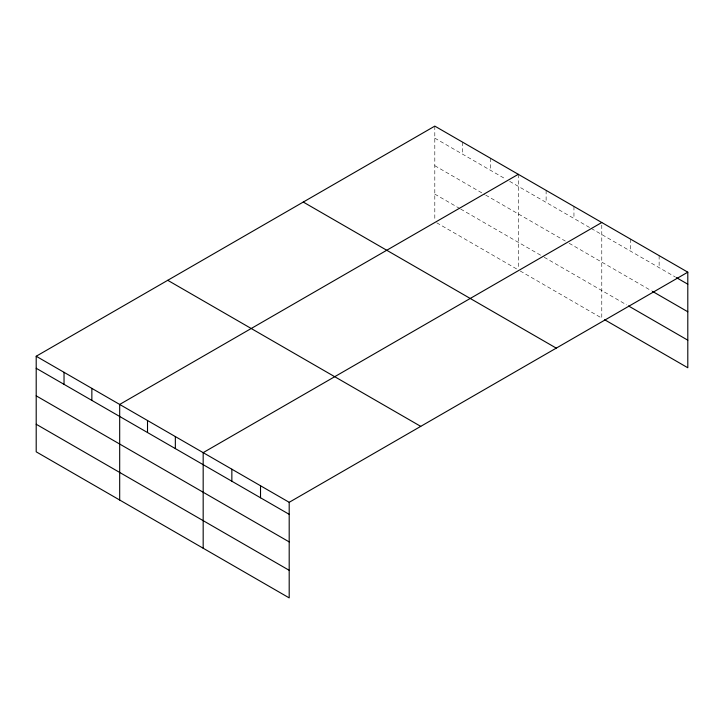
<?xml version="1.0" encoding="UTF-8"?>
<svg xmlns="http://www.w3.org/2000/svg" width="724" height="724" viewBox="0 0 724 724"><rect width="100%" height="100%" fill="white"/><g stroke="black" fill="none" stroke-linecap="round" stroke-linejoin="round"><path stroke-width="0.54" stroke-dasharray="3.62 2.71" d="M434.807 138.139L505.814 179.136M509.66 181.353L590.268 227.888M591.227 228.44L675.374 277.03M434.807 165.706L484.709 194.521M485.668 195.073L565.317 241.056M569.154 243.273L651.482 290.804M434.807 194.113L459.758 208.521M460.717 209.073L543.244 256.721M544.204 257.273L626.631 304.867M436.726 222.793L517.334 269.337M520.212 271.002L601.78 318.089L601.78 222.512M659.13 255.626L659.13 267.645M630.45 239.074L630.45 251.092M573.951 206.449L573.951 218.476M546.122 190.385L546.122 202.403M518.294 174.312L518.294 268.785M490.465 158.248L490.465 170.267M462.636 142.185L462.636 154.203M434.807 126.112L434.807 220.585"/><path stroke-width="1.09" d="M687.8 272.179L289.193 502.311L289.193 597.888L36.2 451.821L36.2 356.244L434.807 126.112L687.8 272.179L687.8 367.756L604.649 319.746M518.294 174.312L119.686 404.445L119.686 500.022M601.78 222.512L203.173 452.645L203.173 548.222M676.334 277.582L687.8 284.197M652.433 291.356L687.8 311.773M628.541 305.971L687.8 340.18M303.266 202.059L556.258 348.126M167.742 280.306L420.734 426.364M36.2 356.244L289.193 502.311M36.2 368.272L289.193 514.33M36.2 395.838L289.193 541.905M36.2 424.246L289.193 570.313M260.522 485.759L260.522 497.777M231.852 469.206L231.852 481.225M175.344 436.581L175.344 448.608M147.515 420.517L147.515 432.536M91.858 388.381L91.858 400.399M64.029 372.317L64.029 384.335"/></g></svg>
